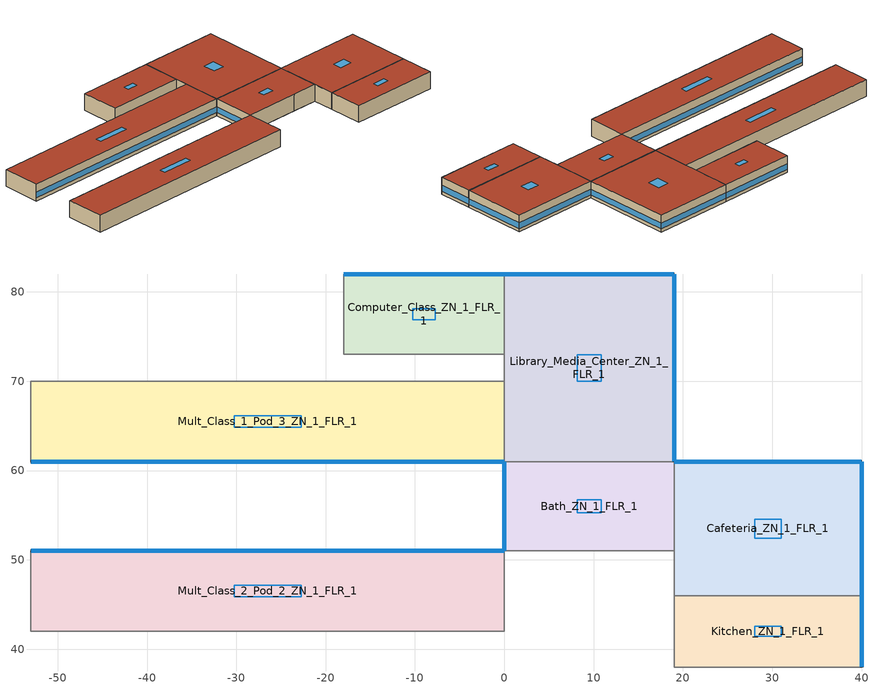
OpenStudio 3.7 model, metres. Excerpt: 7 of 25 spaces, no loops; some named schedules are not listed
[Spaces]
Library_Media_Center_ZN_1_FLR_1
 floor foundation (BTAP-Grnd-Floor-Mass:U-0.757_std): 19,82 19,61 0,61 0,82 z0
 wall outside: 19,61 19,82 0,82 z0:4
 wall to Computer_Class_ZN_1_FLR_1: 0,82 0,73 z0:4
 wall to Bath_ZN_1_FLR_1: 0,61 19,61 z0:4
 wall to Mult_Class_1_Pod_3_ZN_1_FLR_1: 0,70 0,61 z0:4
 wall to Corridor_Pod_3_ZN_1_FLR_1: 0,73 0,70 z0:4
 window (BTAP-Ext-FixedWindow:U=0.190 SHGC=0.600): 19,61.03 19,81.97 / 18.97,82 0.03,82 z0.76:2.1
 roof outside: 19,61 19,82 0,82 0,61 z4
 skylight (BTAP-Ext-Skylights:U=0.190 SHGC=0.600): 10.84,70.02 10.84,72.98 8.16,72.98 8.16,70.02 z4
Kitchen_ZN_1_FLR_1
 floor foundation (BTAP-Grnd-Floor-Mass:U-0.757_std): 40,46 40,38 19,38 19,46 z0
 wall outside: 40,38 40,46 z0:4
 wall to Mech_ZN_1_FLR_1: 19,46 19,38 z0:4
 wall to Cafeteria_ZN_1_FLR_1: 40,46 19,46 z0:4
 wall to Gym_ZN_1_FLR_1: 19,38 40,38 z0:4
 window (BTAP-Ext-FixedWindow:U=0.190 SHGC=0.600): 40,38.03 40,45.97 z0.76:2.1
 roof outside: 40,38 40,46 19,46 19,38 z4
 skylight (BTAP-Ext-Skylights:U=0.190 SHGC=0.600): 30.98,41.43 30.98,42.57 28.02,42.57 28.02,41.43 z4
Computer_Class_ZN_1_FLR_1
 floor foundation (BTAP-Grnd-Floor-Mass:U-0.757_std): 0,82 0,73 -18,73 -18,82 z0
 wall outside: 0,82 -18,82 z0:4
 wall to Corridor_Pod_3_ZN_1_FLR_1: -18,73 0,73 z0:4
 wall to Mult_Class_2_Pod_3_ZN_1_FLR_1: -18,82 -18,73 z0:4
 window (BTAP-Ext-FixedWindow:U=0.190 SHGC=0.600): -0.03,82 -17.97,82 z0.76:2.1
 roof outside: 0,73 0,82 -18,82 -18,73 z4
 skylight (BTAP-Ext-Skylights:U=0.190 SHGC=0.600): -7.73,76.86 -7.73,78.14 -10.27,78.14 -10.27,76.86 z4
Cafeteria_ZN_1_FLR_1
 floor foundation (BTAP-Grnd-Floor-Mass:U-0.757_std): 40,61 40,46 19,46 19,61 z0
 wall outside: 40,46 40,61 19,61 z0:4
 wall to Bath_ZN_1_FLR_1: 19,61 19,51 z0:4
 wall to Mech_ZN_1_FLR_1: 19,51 19,46 z0:4
 window (BTAP-Ext-FixedWindow:U=0.190 SHGC=0.600): 40,46.03 40,60.97 / 39.97,61 19.03,61 z0.76:2.1
 roof outside: 40,46 40,61 19,61 19,46 z4
 skylight (BTAP-Ext-Skylights:U=0.190 SHGC=0.600): 30.98,52.44 30.98,54.56 28.02,54.56 28.02,52.44 z4
Mult_Class_2_Pod_2_ZN_1_FLR_1
 floor foundation (BTAP-Grnd-Floor-Mass:U-0.757_std): 0,51 0,42 -53,42 -53,51 z0
 wall outside: 0,51 -53,51 z0:4
 wall to Corner_Class_2_Pod_2_ZN_1_FLR_1: -53,51 -53,42 z0:4
 wall to Corridor_Pod_2_ZN_1_FLR_1: -53,42 0,42 z0:4
 wall to Main_Corridor_ZN_1_FLR_1: 0,42 0,51 z0:4
 window (BTAP-Ext-FixedWindow:U=0.190 SHGC=0.600): -0.03,51 -52.97,51 z0.76:2.1
 roof outside: 0,42 0,51 -53,51 -53,42 z4
 skylight (BTAP-Ext-Skylights:U=0.190 SHGC=0.600): -22.75,45.86 -22.75,47.14 -30.25,47.14 -30.25,45.86 z4
Bath_ZN_1_FLR_1
 floor foundation (BTAP-Grnd-Floor-Mass:U-0.757_std): 19,61 19,51 0,51 0,61 z0
 wall outside: 0,61 0,51 z0:4
 wall to Mech_ZN_1_FLR_1: 13,51 19,51 z0:4
 wall to Main_Corridor_ZN_1_FLR_1: 0,51 13,51 z0:4
 window (BTAP-Ext-FixedWindow:U=0.190 SHGC=0.600): 0,60.97 0,51.03 z0.76:2.1
 roof outside: 19,51 19,61 0,61 0,51 z4
 skylight (BTAP-Ext-Skylights:U=0.190 SHGC=0.600): 10.84,55.29 10.84,56.71 8.16,56.71 8.16,55.29 z4
Mult_Class_1_Pod_3_ZN_1_FLR_1
 floor foundation (BTAP-Grnd-Floor-Mass:U-0.757_std): 0,70 0,61 -53,61 -53,70 z0
 wall outside: -53,61 0,61 z0:4
 wall to Corridor_Pod_3_ZN_1_FLR_1: 0,70 -53,70 z0:4
 wall to Corner_Class_1_Pod_3_ZN_1_FLR_1: -53,70 -53,61 z0:4
 window (BTAP-Ext-FixedWindow:U=0.190 SHGC=0.600): -52.97,61 -0.03,61 z0.76:2.1
 roof outside: 0,61 0,70 -53,70 -53,61 z4
 skylight (BTAP-Ext-Skylights:U=0.190 SHGC=0.600): -22.75,64.86 -22.75,66.14 -30.25,66.14 -30.25,64.86 z4
[Site]
Calgary Intl AP_AB_CAN: Latitude {deg}=51.11; Longitude {deg}=-114.02; Time Zone {hr}=-7; Elevation {m}=1084.1; Terrain=City
[Building]
PrimarySchool: North Axis {deg}=0; Default Construction Set=BTAP-Mass at hdd = 5000.0; Standards Number of Stories=1; Standards Number of Above Ground Stories=1; Standards Template=NECB2017; Standards Building Type=PrimarySchool
[Site:WaterMainsTemperature]
Calculation Method=Correlation; Annual Average Outdoor Air Temperature {C}=4.69167; Maximum Difference In Monthly Average Outdoor Air Temperatures {deltaC}=24.6
[Site:GroundTemperature:BuildingSurface]
19.527, 19.502, 19.536, 19.598, 20.002, 21.64, 22.225, 22.375, 21.449, 20.121, 19.802, 19.633
[SizingPeriod:DesignDay] Barometric Pressure {Pa}=88961; Rain Indicator=No; Snow Indicator=No; Day of Month=21; Daylight Saving Time Indicator=No; Humidity Condition Type=Wetbulb; Dry-Bulb Temperature Range Modifier Type=DefaultMultipliers
Name | Maximum Dry-Bulb Temperature {C} | Daily Dry-Bulb Temperature Range {deltaC} | Wind Speed {m/s} | Wind Direction {deg} | Month | Day Type | Wetbulb or DewPoint at Maximum Dry-Bulb {C} | Solar Model Indicator | ASHRAE Clear Sky Optical Depth for Beam Irradiance | ASHRAE Clear Sky Optical Depth for Diffuse Irradiance | Sky Clearness
Calgary Intl AP Ann Clg .4% Condns DB=>MWB | 28.8 | 12.3 | 4.5 | 160 | 7 | SummerDesignDay | 16 | ASHRAETau | 0.34 | 2.419
Calgary Intl AP Ann Clg .4% Condns WB=>MDB | 25.5 | 12.3 | 4.5 | 160 | 7 | SummerDesignDay | 17.8 | ASHRAETau | 0.34 | 2.419
Calgary Intl AP Ann Htg 99.6% Condns DB | -27.7 | 0 | 2.7 | 200 | 1 | WinterDesignDay | -27.7 | ASHRAEClearSky |  |  | 0
[ClimateZones]
Climate Zone Institution Name 1=ASHRAE; Climate Zone Document Name 1=ANSI/ASHRAE Standard 169; Climate Zone Document Year 1=2006; Climate Zone Value 1=7
[Site:GroundTemperature:Shallow]
-1.6, -5.4, -6.4, -5.5, -0.4, 5.3, 10.8, 14.7, 15.8, 14, 9.5, 4
[Site:GroundTemperature:Deep]
4, 1.3, -0.4, -0.9, 0.1, 2.3, 5.2, 8, 9.9, 10.3, 9.2, 7
[Site:GroundTemperature:FCfactorMethod]
January Ground Temperature {C}=5.5; February Ground Temperature {C}=-2; March Ground Temperature {C}=-7.6; April Ground Temperature {C}=-6.3; May Ground Temperature {C}=-6.6; June Ground Temperature {C}=-0.3; July Ground Temperature {C}=4.9; August Ground Temperature {C}=10.2; September Ground Temperature {C}=13.8; October Ground Temperature {C}=17; November Ground Temperature {C}=16.6; December Ground Temperature {C}=11.1
[Material:NoMass] Roughness=Smooth; Thermal Absorptance=0.9; Solar Absorptance=0.7
Name | Thermal Resistance {m2-K/W} | Visible Absorptance
Typical Carpet Pad; Typical Carpet Pad 1 | 0.21648 | 0.8
Typical Insulation 1 | 5.91238 | 0.7
Typical Insulation 2 | 4.49096 | 0.7
Typical Insulation 3 | 7.24636 | 0.7
Typical Carpet Pad 2 | 1.25503 | 0.8
Typical Carpet Pad 3; Typical Carpet Pad 4 | 3.45515 | 0.8
Typical Insulation 4 | 0.526298 | 0.7
Typical Insulation 5 | 0.526316 | 0.7
[Material]
Name | Roughness | Thickness {m} | Conductivity {W/m-K} | Density {kg/m3} | Specific Heat {J/kg-K} | Thermal Absorptance | Solar Absorptance | Visible Absorptance
G05 25mm wood | MediumSmooth | 0.0254 | 0.15 | 608 | 1630 | 0.9 | 0.5 | 0.5
100mm Normalweight concrete floor 1 | MediumSmooth | 0.1016 | 2.31 | 2322 | 832
G01 13mm gypsum board 1 | Smooth | 0.0127 | 0.16 | 800 | 1090 | 0.9 | 0.7 | 0.5
4 in. Normalweight Concrete Floor 1 | MediumRough | 0.1016 | 2.31 | 2322 | 832 | 0.9 | 0.7 | 0.7
1IN Stucco 1 | Smooth | 0.0253 | 0.6918 | 1858 | 837 | 0.9 | 0.7 | 0.92
8IN CONCRETE HW RefBldg 1 | Rough | 0.2032 | 1.311 | 2240 | 836.8 | 0.9 | 0.7 | 0.7
1/2IN Gypsum 1 | Smooth | 0.0127 | 0.16 | 784.9 | 830 | 0.9 | 0.4 | 0.4
Metal Roof Surface 1; F08 Metal surface 1 | Smooth | 0.0008 | 45.28 | 7824 | 500 | 0.9 | 0.7 | 0.7
6 in. Normalweight Concrete Floor 1; 6 in. Normalweight Concrete Floor 2; 6 in. Normalweight Concrete Floor 3 | MediumRough | 0.1524 | 2.31 | 2322 | 832 | 0.9 | 0.7 | 0.7
Expanded Polystyrene | MediumSmooth | 0.0363959 | 0.029 | 29 | 1210
[Construction]
BTAP-Int-Partition; BTAP-Int-Door: G05 25mm wood
BTAP-Int-Floor: 100mm Normalweight concrete floor 1, Typical Carpet Pad
BTAP-Int-Wall: G01 13mm gypsum board 1, G01 13mm gypsum board 1
BTAP-Int-Ceiling: Typical Carpet Pad, 100mm Normalweight concrete floor 1
BTAP-Int-Window: SimpleGlazing
BTAP-Ext-Floor-Mass:U-0.162: Typical Insulation 1, 4 in. Normalweight Concrete Floor 1, Typical Carpet Pad 1
BTAP-Ext-Wall-Mass:U-0.21: 1IN Stucco 1, 8IN CONCRETE HW RefBldg 1, Typical Insulation 2, 1/2IN Gypsum 1
BTAP-Ext-Roof-Metal:U-0.138: Metal Roof Surface 1, Typical Insulation 3
BTAP-Grnd-Floor-Mass:U-0.757: 6 in. Normalweight Concrete Floor 1, Typical Carpet Pad 2
BTAP-Grnd-Wall-Mass:U-0.284: 6 in. Normalweight Concrete Floor 2, Typical Carpet Pad 3
BTAP-Grnd-Roof-Mass:U-0.284: 6 in. Normalweight Concrete Floor 3, Typical Carpet Pad 4
BTAP-Ext-FixedWindow:U=0.190 SHGC=0.600; BTAP-Ext-GlassDoors:U=0.190 SHGC=0.600; BTAP-Ext-Skylights:U=0.190 SHGC=0.600; BTAP-Ext-DaylightDomes:U=0.190 SHGC=0.600; BTAP-Ext-DaylightDiffuser:U=0.190 SHGC=0.600: SimpleGlazing:U=0.190 SHGC=0.600
BTAP-Ext-Door:U-1.9: F08 Metal surface 1, Typical Insulation 4
BTAP-Ext-OverHeadDoor:U-1.9: Typical Insulation 5
BTAP-Grnd-Floor-Mass:U-0.757_std: 6 in. Normalweight Concrete Floor 1, Expanded Polystyrene
[DefaultConstructionSet]
BTAP-Mass at hdd = 5000.0: Default Exterior Surface Constructions=BTAP-Mass at hdd = 5000.0; Default Interior Surface Constructions=Default Surface Constructions 2; Default Ground Contact Surface Constructions=BTAP-Mass at hdd = 5000.0 1; Default Exterior SubSurface Constructions=BTAP-Mass at hdd = 5000.0; Default Interior SubSurface Constructions=Default Sub Surface Constructions 2; Interior Partition Construction=BTAP-Int-Partition
[DefaultSurfaceConstructions]
Name | Floor Construction | Wall Construction | Roof Ceiling Construction
Default Surface Constructions 2 | BTAP-Int-Floor | BTAP-Int-Wall | BTAP-Int-Ceiling
BTAP-Mass at hdd = 5000.0 | BTAP-Ext-Floor-Mass:U-0.162 | BTAP-Ext-Wall-Mass:U-0.21 | BTAP-Ext-Roof-Metal:U-0.138
BTAP-Mass at hdd = 5000.0 1 | BTAP-Grnd-Floor-Mass:U-0.757 | BTAP-Grnd-Wall-Mass:U-0.284 | BTAP-Grnd-Roof-Mass:U-0.284
[DefaultSubSurfaceConstructions]
Name | Fixed Window Construction | Operable Window Construction | Door Construction | Glass Door Construction | Overhead Door Construction | Skylight Construction | Tubular Daylight Dome Construction | Tubular Daylight Diffuser Construction
Default Sub Surface Constructions 2 | BTAP-Int-Window | BTAP-Int-Window | BTAP-Int-Door
BTAP-Mass at hdd = 5000.0 | BTAP-Ext-FixedWindow:U=0.190 SHGC=0.600 | BTAP-Ext-FixedWindow:U=0.190 SHGC=0.600 | BTAP-Ext-Door:U-1.9 | BTAP-Ext-GlassDoors:U=0.190 SHGC=0.600 | BTAP-Ext-OverHeadDoor:U-1.9 | BTAP-Ext-Skylights:U=0.190 SHGC=0.600 | BTAP-Ext-DaylightDomes:U=0.190 SHGC=0.600 | BTAP-Ext-DaylightDiffuser:U=0.190 SHGC=0.600
[WindowMaterial:SimpleGlazingSystem] Solar Heat Gain Coefficient=0.6; Visible Transmittance=0.21
Name | U-Factor {W/m2-K}
SimpleGlazing | 2.2
SimpleGlazing:U=0.190 SHGC=0.600 | 1.9
[Space] Building Story=Building Story 1; Part of Total Floor Area=Yes; Volume {m3}=Autocalculate
Name | Space Type | Thermal Zone
Library_Media_Center_ZN_1_FLR_1 | Space Function Library reading area | ALL_ST=Library reading area_FL=Building Story 1_SCH=C
Mult_Class_2_Pod_2_ZN_1_FLR_1; Computer_Class_ZN_1_FLR_1 | Space Function Classroom/Lecture hall/Training room other | ALL_ST=Classroom/Lecture hall/Training room other_FL=Building Story 1_SCH=D 2
Kitchen_ZN_1_FLR_1 | Space Function Food preparation area | ALL_ST=Food preparation area_FL=Building Story 1_SCH=B
Mult_Class_1_Pod_3_ZN_1_FLR_1 | Space Function Classroom/Lecture hall/Training room other | ALL_ST=Classroom/Lecture hall/Training room other_FL=Building Story 1_SCH=D 3
Cafeteria_ZN_1_FLR_1 | Space Function Conference/Meeting/Multi-purpose room | ALL_ST=Conference/Meeting/Multi-purpose room_FL=Building Story 1_SCH=C
Bath_ZN_1_FLR_1 | Space Function Washroom - other-sch-D | WET_ST=Washroom - other-sch-D_FL=Building Story 1_SCHD
[BuildingStory]
Building Story 1: Nominal Z Coordinate {m}=0
[SpaceType] Standards Building Type=Space Function
Name | Default Schedule Set | Design Specification Outdoor Air Object | Standards Space Type
Space Function Washroom - other-sch-D | Space Function Washroom - other-sch-D Schedule Set | Space Function Washroom - other-sch-D Ventilation | Washroom - other-sch-D
Space Function Conference/Meeting/Multi-purpose room | Space Function Conference/Meeting/Multi-purpose room Schedule Set | Space Function Conference/Meeting/Multi-purpose room Ventilation | Conference/Meeting/Multi-purpose room
Space Function Classroom/Lecture hall/Training room other | Space Function Classroom/Lecture hall/Training room other Schedule Set | Space Function Classroom/Lecture hall/Training room other Ventilation | Classroom/Lecture hall/Training room other
Space Function Food preparation area | Space Function Food preparation area Schedule Set | Space Function Food preparation area Ventilation | Food preparation area
Space Function Library reading area | Space Function Library reading area Schedule Set | Space Function Library reading area Ventilation | Library reading area
[People:Definition] Number of People Calculation Method=People/Area; Fraction Radiant=0.3
Name | People per Space Floor Area {person/m2}
Space Function Classroom/Lecture hall/Training room other People Definition | 0.133382
Space Function Conference/Meeting/Multi-purpose room People Definition | 0.200073
Space Function Food preparation area People Definition; Space Function Library reading area People Definition | 0.0500182
Space Function Washroom - other-sch-D People Definition | 0.0333454
[People] Work Efficiency Schedule=Work Efficiency Schedule; Clothing Insulation Schedule=Clothing Schedule; Air Velocity Schedule=Air Velocity Schedule; Multiplier=1
Name | People Definition | Space or SpaceType
Space Function Classroom/Lecture hall/Training room other People | Space Function Classroom/Lecture hall/Training room other People Definition | Space Function Classroom/Lecture hall/Training room other
Space Function Conference/Meeting/Multi-purpose room People | Space Function Conference/Meeting/Multi-purpose room People Definition | Space Function Conference/Meeting/Multi-purpose room
Space Function Food preparation area People | Space Function Food preparation area People Definition | Space Function Food preparation area
Space Function Library reading area People | Space Function Library reading area People Definition | Space Function Library reading area
Space Function Washroom - other-sch-D People | Space Function Washroom - other-sch-D People Definition | Space Function Washroom - other-sch-D
[Lights:Definition] Design Level Calculation Method=Watts/Area; Fraction Radiant=0.5; Fraction Visible=0.2
Name | Watts per Space Floor Area {W/m2}
Space Function Classroom/Lecture hall/Training room other Lights Definition | 10.2999
Space Function Conference/Meeting/Multi-purpose room Lights Definition | 11.4999
Space Function Food preparation area Lights Definition | 11.3999
Space Function Library reading area Lights Definition | 8.79993
Space Function Washroom - other-sch-D Lights Definition | 9.09993
[Lights] Fraction Replaceable=1
Name | Lights Definition | Space or SpaceType
Space Function Classroom/Lecture hall/Training room other Lights | Space Function Classroom/Lecture hall/Training room other Lights Definition | Space Function Classroom/Lecture hall/Training room other
Space Function Conference/Meeting/Multi-purpose room Lights | Space Function Conference/Meeting/Multi-purpose room Lights Definition | Space Function Conference/Meeting/Multi-purpose room
Space Function Food preparation area Lights | Space Function Food preparation area Lights Definition | Space Function Food preparation area
Space Function Library reading area Lights | Space Function Library reading area Lights Definition | Space Function Library reading area
Space Function Washroom - other-sch-D Lights | Space Function Washroom - other-sch-D Lights Definition | Space Function Washroom - other-sch-D
[ElectricEquipment:Definition] Design Level Calculation Method=Watts/Area; Fraction Radiant=0.5
Name | Watts per Space Floor Area {W/m2}
Space Function Classroom/Lecture hall/Training room other Elec Equip Definition | 5.00182
Space Function Conference/Meeting/Multi-purpose room Elec Equip Definition; Space Function Library reading area Elec Equip Definition; Space Function Washroom - other-sch-D Elec Equip Definition | 1.00036
Space Function Food preparation area Elec Equip Definition | 10.0036
[ElectricEquipment]
Name | Electric Equipment Definition | Space or SpaceType
Space Function Classroom/Lecture hall/Training room other Elec Equip | Space Function Classroom/Lecture hall/Training room other Elec Equip Definition | Space Function Classroom/Lecture hall/Training room other
Space Function Conference/Meeting/Multi-purpose room Elec Equip | Space Function Conference/Meeting/Multi-purpose room Elec Equip Definition | Space Function Conference/Meeting/Multi-purpose room
Space Function Food preparation area Elec Equip | Space Function Food preparation area Elec Equip Definition | Space Function Food preparation area
Space Function Library reading area Elec Equip | Space Function Library reading area Elec Equip Definition | Space Function Library reading area
Space Function Washroom - other-sch-D Elec Equip | Space Function Washroom - other-sch-D Elec Equip Definition | Space Function Washroom - other-sch-D
[DesignSpecification:OutdoorAir] Outdoor Air Method=Sum
Name | Outdoor Air Flow per Person {m3/s-person}
Space Function Classroom/Lecture hall/Training room other Ventilation | 0.0285646
Space Function Conference/Meeting/Multi-purpose room Ventilation | 0.0190431
Space Function Food preparation area Ventilation; Space Function Library reading area Ventilation | 0.0304689
Space Function Washroom - other-sch-D Ventilation | 0.228517
[DefaultScheduleSet] People Activity Level Schedule=NECB-Activity; Infiltration Schedule=Always On
Name | Number of People Schedule | Lighting Schedule | Electric Equipment Schedule
Space Function Classroom/Lecture hall/Training room other Schedule Set; Space Function Washroom - other-sch-D Schedule Set | NECB-D-Occupancy | NECB-D-Occupancy-NECB-D-Lighting-0.5-0.0-0.67-Light Ruleset | NECB-D-Electric-Equipment
Space Function Conference/Meeting/Multi-purpose room Schedule Set | NECB-C-Occupancy | NECB-C-Occupancy-NECB-C-Lighting-0.5-0.0-0.67-Light Ruleset | NECB-C-Electric-Equipment
Space Function Food preparation area Schedule Set | NECB-B-Occupancy | NECB-B-Occupancy-NECB-B-Lighting-0.0-0.0-0.67-Light Ruleset | NECB-B-Electric-Equipment
Space Function Library reading area Schedule Set | NECB-C-Occupancy | NECB-C-Occupancy-NECB-C-Lighting-0.0-0.0-0.67-Light Ruleset | NECB-C-Electric-Equipment
[ThermostatSetpoint:DualSetpoint]
Name | Heating Setpoint Temperature Schedule | Cooling Setpoint Temperature Schedule
Space Function Washroom - other-sch-D Thermostat 3; Space Function Classroom/Lecture hall/Training room other Thermostat 29; Space Function Classroom/Lecture hall/Training room other Thermostat 30 | NECB-D-Thermostat Setpoint-Heating | NECB-D-Thermostat Setpoint-Cooling
Space Function Conference/Meeting/Multi-purpose room Thermostat 3; Space Function Library reading area Thermostat 3 | NECB-C-Thermostat Setpoint-Heating | NECB-C-Thermostat Setpoint-Cooling
Space Function Food preparation area Thermostat 3 | NECB-B-Thermostat Setpoint-Heating | NECB-B-Thermostat Setpoint-Cooling
[SpaceInfiltration:DesignFlowRate] Schedule=Always On Discrete; Design Flow Rate Calculation Method=Flow/ExteriorArea; Flow per Exterior Surface Area {m3/s-m2}=0.00025; Constant Term Coefficient=0; Temperature Term Coefficient=0; Velocity Term Coefficient=0.224; Velocity Squared Term Coefficient=0
Name | Space or SpaceType
Bath_ZN_1_FLR_1 Infiltration | Bath_ZN_1_FLR_1
Cafeteria_ZN_1_FLR_1 Infiltration | Cafeteria_ZN_1_FLR_1
Computer_Class_ZN_1_FLR_1 Infiltration | Computer_Class_ZN_1_FLR_1
Kitchen_ZN_1_FLR_1 Infiltration | Kitchen_ZN_1_FLR_1
Library_Media_Center_ZN_1_FLR_1 Infiltration | Library_Media_Center_ZN_1_FLR_1
Mult_Class_1_Pod_3_ZN_1_FLR_1 Infiltration | Mult_Class_1_Pod_3_ZN_1_FLR_1
Mult_Class_2_Pod_2_ZN_1_FLR_1 Infiltration | Mult_Class_2_Pod_2_ZN_1_FLR_1
[ThermalZone] Use Ideal Air Loads=No
Name | Thermostat
WET_ST=Washroom - other-sch-D_FL=Building Story 1_SCHD | Space Function Washroom - other-sch-D Thermostat 3
ALL_ST=Conference/Meeting/Multi-purpose room_FL=Building Story 1_SCH=C | Space Function Conference/Meeting/Multi-purpose room Thermostat 3
ALL_ST=Library reading area_FL=Building Story 1_SCH=C | Space Function Library reading area Thermostat 3
ALL_ST=Food preparation area_FL=Building Story 1_SCH=B | Space Function Food preparation area Thermostat 3
ALL_ST=Classroom/Lecture hall/Training room other_FL=Building Story 1_SCH=D 2 | Space Function Classroom/Lecture hall/Training room other Thermostat 29
ALL_ST=Classroom/Lecture hall/Training room other_FL=Building Story 1_SCH=D 3 | Space Function Classroom/Lecture hall/Training room other Thermostat 30
[Foundation:Kiva] Wall Height Above Grade {m}=0; Wall Depth Below Slab {m}=0
Bldg Kiva Foundation; Corner_Class_1_Pod_2_ZN_1_FLR_1_Floor Kiva Foundation; Corner_Class_1_Pod_3_ZN_1_FLR_1_Floor Kiva Foundation; Corner_Class_2_Pod_2_ZN_1_FLR_1_Floor Kiva Foundation; Corner_Class_2_Pod_3_ZN_1_FLR_1_Floor Kiva Foundation; Mult_Class_2_Pod_1_ZN_1_FLR_1_Floor Kiva Foundation; Mult_Class_2_Pod_2_ZN_1_FLR_1_Floor Kiva Foundation; Mult_Class_2_Pod_3_ZN_1_FLR_1_Floor Kiva Foundation; Mult_Class_1_Pod_2_ZN_1_FLR_1_Floor Kiva Foundation; Mult_Class_1_Pod_3_ZN_1_FLR_1_Floor Kiva Foundation; Corridor_Pod_2_ZN_1_FLR_1_Floor Kiva Foundation; Corridor_Pod_3_ZN_1_FLR_1_Floor Kiva Foundation
[SurfaceProperty:ExposedFoundationPerimeter] Exposed Perimeter Calculation Method=TotalExposedPerimeter
Name | Total Exposed Perimeter {m}
Computer_Class_ZN_1_FLR_1_Floor | 18
Mult_Class_2_Pod_2_ZN_1_FLR_1_Floor; Mult_Class_1_Pod_3_ZN_1_FLR_1_Floor | 53
Cafeteria_ZN_1_FLR_1_Floor | 36
Kitchen_ZN_1_FLR_1_Floor | 8
Library_Media_Center_ZN_1_FLR_1_Floor | 40
Bath_ZN_1_FLR_1_Floor | 10
[Foundation:Kiva:Settings]

[Schedule:Ruleset]
Clothing Schedule: Default Day Schedule=Clothing Schedule Default Winter Clothes
Air Velocity Schedule: Default Day Schedule=Air Velocity Schedule Default
Work Efficiency Schedule: Default Day Schedule=Work Efficiency Schedule Default
NECB-Activity: Default Day Schedule=NECB-Activity Default; Summer Design Day Schedule=NECB-Activity Summer Design Day; Winter Design Day Schedule=NECB-Activity Winter Design Day
Always On: Default Day Schedule=Always On Default
NECB-D-Thermostat Setpoint-Heating: Default Day Schedule=NECB-D-Thermostat Setpoint-Heating Default
NECB-D-Thermostat Setpoint-Cooling: Default Day Schedule=NECB-D-Thermostat Setpoint-Cooling Default
NECB-C-Occupancy: Default Day Schedule=NECB-C-Occupancy Default
NECB-C-Electric-Equipment: Default Day Schedule=NECB-C-Electric-Equipment Default
NECB-C-Thermostat Setpoint-Heating: Default Day Schedule=NECB-C-Thermostat Setpoint-Heating Default
NECB-C-Thermostat Setpoint-Cooling: Default Day Schedule=NECB-C-Thermostat Setpoint-Cooling Default
NECB-B-Occupancy: Default Day Schedule=NECB-B-Occupancy Default
NECB-B-Thermostat Setpoint-Heating: Default Day Schedule=NECB-B-Thermostat Setpoint-Heating Default
NECB-B-Thermostat Setpoint-Cooling: Default Day Schedule=NECB-B-Thermostat Setpoint-Cooling Default
NECB-C-Occupancy-NECB-C-Lighting-0.0-0.0-0.67-Light Ruleset: Default Day Schedule=NECB-C-Occupancy-NECB-C-Lighting-0.0-0.0-0.67-Light Default
[Schedule:Constant]
Always On Discrete: Value=1
